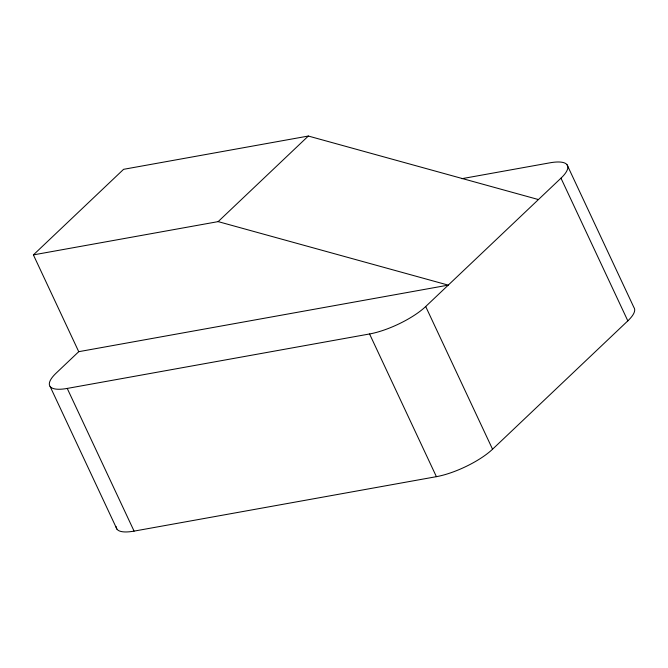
<?xml version="1.0" encoding="UTF-8"?>
<svg xmlns="http://www.w3.org/2000/svg" width="668" height="668" viewBox="0 0 668 668"><rect width="100%" height="100%" fill="white"/><g stroke="black" fill="none" stroke-linecap="round" stroke-linejoin="round"><path stroke-width="1" d="M567.082 164.804L633.932 307.505A44.247 13.16 -25.1 0 1 627.828 320.857L492.55 449.222A44.247 13.16 -25.1 0 1 436.404 476.668L134.084 531.118L67.234 388.425A44.247 13.16 -25.1 0 1 56.195 373.078L78.74 351.685L33.4 254.892L123.588 169.321L308.34 136.038L538.433 199.557M33.4 254.892L218.152 221.617L308.34 136.038M67.234 388.425L369.563 333.967A44.247 13.16 -25.1 0 0 425.7 306.52L560.978 178.164A44.247 13.16 -25.1 0 0 549.939 162.817L461.805 178.69M78.74 351.685L448.245 285.127L218.152 221.617M560.978 178.164L627.828 320.857M425.7 306.52L492.55 449.222M369.563 333.967L436.404 476.668M50.092 386.438L116.933 529.131M134.084 531.118A44.247 13.16 -25.1 0 1 116.174 526.643"/></g></svg>
